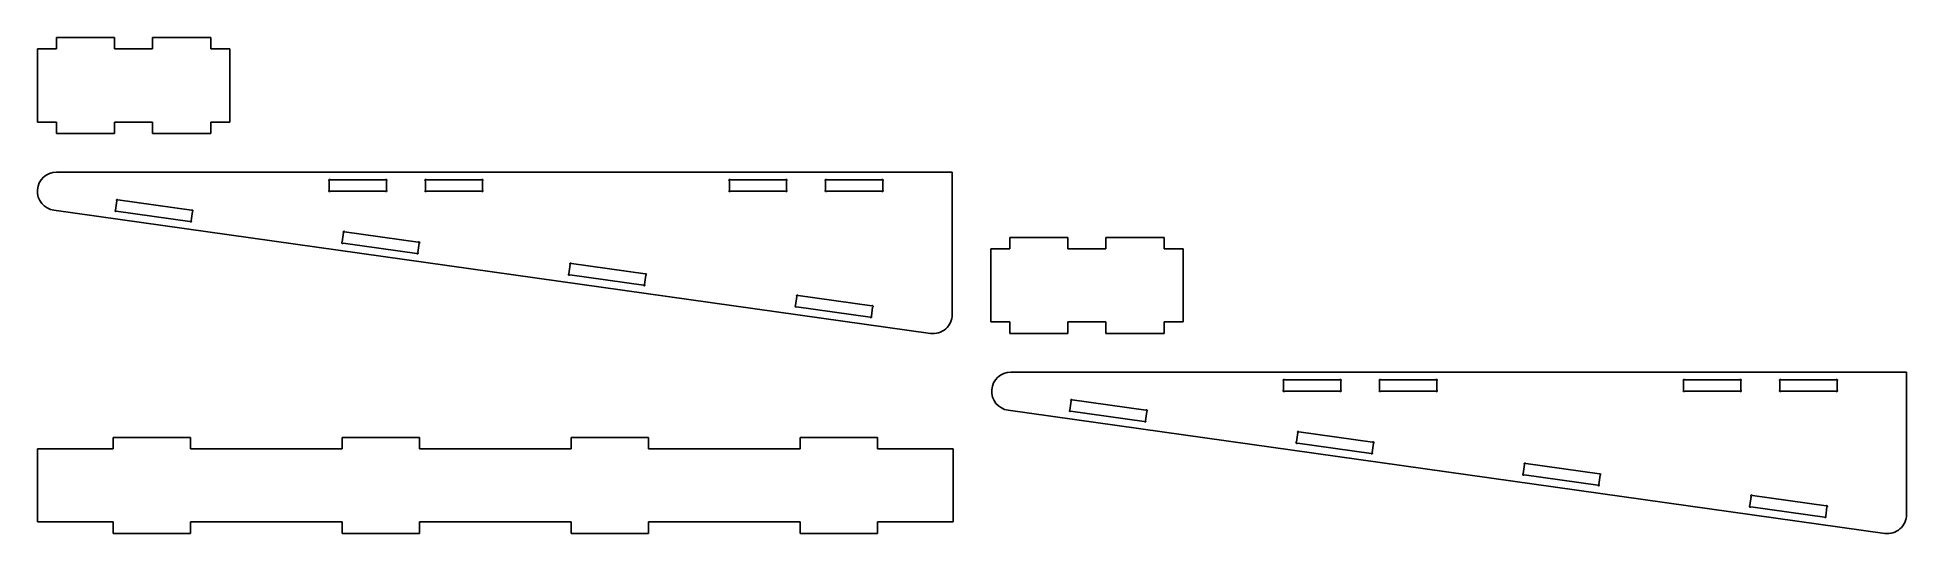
# Model space of a CAD drawing. Extents: x 0 to 486, y 0 to 129.
import ezdxf

# ---------------------------------------------------------------- set-up
doc = ezdxf.new("R2010")
doc.units = 0
for name, color, linetype in [('Shape2DView', 7, 'CONTINUOUS'), ('Shape2DView001', 7, 'CONTINUOUS'), ('Shape2DView002', 7, 'CONTINUOUS'), ('Shape2DView003', 7, 'CONTINUOUS'), ('Shape2DView004', 7, 'CONTINUOUS')]:
    doc.layers.add(name, color=color, linetype=linetype)

msp = doc.modelspace()

# ---------------------------------------------------------------- linework, layer by layer
at = {"layer": 'Shape2DView'}
for p, q in [((19.69, 25), (39.81, 25)), ((19.69, 22), (19.69, 25)), ((39.81, 22), (39.81, 25)), ((79.19, 25), (99.31, 25)), ((79.19, 22), (79.19, 25)), ((99.31, 22), (99.31, 25)), ((138.69, 25), (158.81, 25)), ((138.69, 22), (138.69, 25)), ((158.81, 22), (158.81, 25)), ((198.19, 25), (218.31, 25)), ((198.19, 22), (198.19, 25)), ((218.31, 22), (218.31, 25)), ((0, 22), (0, 3)), ((19.69, 22), (0, 22)), ((79.19, 22), (39.81, 22)), ((138.69, 22), (99.31, 22)), ((198.19, 22), (158.81, 22)), ((238, 22), (218.31, 22)), ((238, 22), (238, 3)), ((19.69, 3), (0, 3)), ((19.69, 3), (19.69, 0)), ((39.81, 0), (19.69, 0)), ((79.19, 3), (39.81, 3)), ((39.81, 3), (39.81, 0)), ((79.19, 3), (79.19, 0)), ((99.31, 0), (79.19, 0)), ((138.69, 3), (99.31, 3)), ((99.31, 3), (99.31, 0)), ((138.69, 3), (138.69, 0)), ((158.81, 0), (138.69, 0)), ((198.19, 3), (158.81, 3)), ((158.81, 3), (158.81, 0)), ((198.19, 3), (198.19, 0)), ((218.31, 0), (198.19, 0)), ((238, 3), (218.31, 3)), ((218.31, 3), (218.31, 0))]:
    msp.add_line(p, q, dxfattribs=at)
at = {"layer": 'Shape2DView001'}
for p, q in [((485.756, 41.9824), (252.995, 41.9824)), ((323.816, 37.2638), (323.816, 39.701)), ((324.088, 39.9724), (338.425, 39.9724)), ((338.696, 37.2638), (338.696, 39.701)), ((348.816, 37.2638), (348.816, 39.701)), ((349.088, 39.9724), (363.425, 39.9724)), ((363.696, 37.2638), (363.696, 39.701)), ((427.816, 37.2638), (427.816, 39.701)), ((428.088, 39.9724), (442.425, 39.9724)), ((442.696, 37.2638), (442.696, 39.701)), ((452.816, 37.2638), (452.816, 39.701)), ((453.088, 39.9724), (467.425, 39.9724)), ((467.696, 37.2638), (467.696, 39.701)), ((485.756, 41.9824), (485.756, 4.97261)), ((268.612, 34.5035), (268.273, 32.0899)), ((288.067, 32.0432), (268.918, 34.7344)), ((324.088, 36.9924), (338.425, 36.9924)), ((349.088, 36.9924), (363.425, 36.9924)), ((428.088, 36.9924), (442.425, 36.9924)), ((453.088, 36.9924), (467.425, 36.9924)), ((480.061, 0.02127), (252.299, 32.0311)), ((287.653, 29.0922), (268.504, 31.7834)), ((288.298, 31.7367), (287.959, 29.3232)), ((327.533, 26.2227), (327.194, 23.8091)), ((346.988, 23.7624), (327.839, 26.4536)), ((346.574, 20.8114), (327.424, 23.5026)), ((347.219, 23.4559), (346.88, 21.0424)), ((386.454, 17.9419), (386.114, 15.5283)), ((405.494, 12.5306), (386.345, 15.2218)), ((405.909, 15.4816), (386.76, 18.1728)), ((406.14, 15.1751), (405.801, 12.7616)), ((464.83, 7.2008), (445.681, 9.89203)), ((445.375, 9.66105), (445.035, 7.24754)), ((464.415, 4.2498), (445.266, 6.94103)), ((465.061, 6.89429), (464.722, 4.48078))]:
    msp.add_line(p, q, dxfattribs=at)
for centre, radius, start, end in [((252.995, 36.9824), 5, 90, -98), ((323.916, 39.8731), 0.19867, 90, -120), ((323.916, 39.8731), 0.19867, 30, 90), ((338.597, 39.8731), 0.19867, 90, 150), ((338.597, 39.8731), 0.19867, -60, 90), ((348.916, 39.8731), 0.19867, 90, -120), ((348.916, 39.8731), 0.19867, 30, 90), ((363.597, 39.8731), 0.19867, 90, 150), ((363.597, 39.8731), 0.19867, -60, 90), ((427.916, 39.8731), 0.19867, 90, -120), ((427.916, 39.8731), 0.19867, 30, 90), ((442.597, 39.8731), 0.19867, 90, 150), ((442.597, 39.8731), 0.19867, -60, 90), ((452.916, 39.8731), 0.19867, 90, -120), ((452.916, 39.8731), 0.19867, 30, 90), ((467.597, 39.8731), 0.19867, 90, 150), ((467.597, 39.8731), 0.19867, -60, 90), ((268.734, 34.66), 0.19867, 22, -128), ((323.916, 37.0918), 0.19867, 120, -30), ((338.597, 37.0918), 0.19867, -150, 60), ((348.916, 37.0918), 0.19867, 120, -30), ((363.597, 37.0918), 0.19867, -150, 60), ((427.916, 37.0918), 0.19867, 120, -30), ((442.597, 37.0918), 0.19867, -150, 60), ((452.916, 37.0918), 0.19867, 120, -30), ((467.597, 37.0918), 0.19867, -150, 60), ((268.347, 31.9057), 0.19867, 112, -98), ((268.347, 31.9057), 0.19867, -98, -38), ((287.837, 29.1666), 0.19867, -98, 52), ((288.224, 31.9209), 0.19867, -68, 142), ((287.837, 29.1666), 0.19867, -158, -98), ((327.655, 26.3792), 0.19867, 22, -128), ((327.268, 23.6249), 0.19867, 112, -98), ((327.268, 23.6249), 0.19867, -98, -38), ((346.758, 20.8858), 0.19867, -158, -98), ((346.758, 20.8858), 0.19867, -98, 52), ((347.145, 23.6401), 0.19867, -68, 142), ((386.189, 15.3441), 0.19867, 112, -98), ((386.189, 15.3441), 0.19867, -98, -38), ((386.576, 18.0984), 0.19867, 22, -128), ((406.066, 15.3593), 0.19867, -68, 142), ((405.679, 12.605), 0.19867, -158, -98), ((405.679, 12.605), 0.19867, -98, 52), ((445.497, 9.8176), 0.19867, 22, -128), ((445.11, 7.06334), 0.19867, 112, -98), ((445.11, 7.06334), 0.19867, -98, -38), ((464.987, 7.07849), 0.19867, -68, 142), ((480.756, 4.97261), 5, -98, 0), ((464.6, 4.32423), 0.19867, -158, -98), ((464.6, 4.32423), 0.19867, -98, 52)]:
    msp.add_arc(centre, radius, start, end, dxfattribs=at)
at = {"layer": 'Shape2DView002'}
for p, q in [((237.756, 93.9648), (4.99479, 93.9648)), ((237.756, 93.9648), (237.756, 56.955)), ((75.8164, 89.2462), (75.8164, 91.6835)), ((90.4251, 91.9548), (76.0878, 91.9548)), ((90.4251, 88.9748), (76.0878, 88.9748)), ((90.6964, 89.2462), (90.6964, 91.6835)), ((100.816, 89.2462), (100.816, 91.6835)), ((115.425, 91.9548), (101.088, 91.9548)), ((115.425, 88.9748), (101.088, 88.9748)), ((115.696, 89.2462), (115.696, 91.6835)), ((179.816, 89.2462), (179.816, 91.6835)), ((194.425, 91.9548), (180.088, 91.9548)), ((194.425, 88.9748), (180.088, 88.9748)), ((194.696, 89.2462), (194.696, 91.6835)), ((204.816, 89.2462), (204.816, 91.6835)), ((219.425, 91.9548), (205.088, 91.9548)), ((219.425, 88.9748), (205.088, 88.9748)), ((219.696, 89.2462), (219.696, 91.6835)), ((232.061, 52.0037), (4.29893, 84.0135)), ((20.6118, 86.4859), (20.2726, 84.0724)), ((20.5035, 83.7658), (39.6526, 81.0746)), ((20.9183, 86.7168), (40.0673, 84.0256)), ((40.2983, 83.7191), (39.9591, 81.3056)), ((79.5327, 78.2051), (79.1935, 75.7916)), ((79.8392, 78.436), (98.9883, 75.7448)), ((79.4245, 75.485), (98.5735, 72.7938)), ((99.2192, 75.4383), (98.8801, 73.0248)), ((138.454, 69.9243), (138.114, 67.5108)), ((138.76, 70.1552), (157.909, 67.464)), ((138.345, 67.2042), (157.494, 64.513)), ((158.14, 67.1575), (157.801, 64.744)), ((197.375, 61.6435), (197.035, 59.23)), ((197.266, 58.9234), (216.415, 56.2322)), ((197.681, 61.8744), (216.83, 59.1832)), ((217.061, 58.8767), (216.722, 56.4632))]:
    msp.add_line(p, q, dxfattribs=at)
for centre, radius, start, end in [((4.99479, 88.9648), 5, 90, -98), ((75.9158, 91.8555), 0.19867, 90, -120), ((75.9158, 89.0742), 0.19867, 120, -30), ((75.9158, 91.8555), 0.19867, 30, 90), ((90.5971, 91.8555), 0.19867, 90, 150), ((90.5971, 89.0742), 0.19867, -150, 60), ((90.5971, 91.8555), 0.19867, -60, 90), ((100.916, 91.8555), 0.19867, 90, -120), ((100.916, 89.0742), 0.19867, 120, -30), ((100.916, 91.8555), 0.19867, 30, 90), ((115.597, 91.8555), 0.19867, 90, 150), ((115.597, 89.0742), 0.19867, -150, 60), ((115.597, 91.8555), 0.19867, -60, 90), ((179.916, 91.8555), 0.19867, 90, -120), ((179.916, 89.0742), 0.19867, 120, -30), ((179.916, 91.8555), 0.19867, 30, 90), ((194.597, 91.8555), 0.19867, 90, 150), ((194.597, 89.0742), 0.19867, -150, 60), ((194.597, 91.8555), 0.19867, -60, 90), ((204.916, 91.8555), 0.19867, 90, -120), ((204.916, 89.0742), 0.19867, 120, -30), ((204.916, 91.8555), 0.19867, 30, 90), ((219.597, 91.8555), 0.19867, 90, 150), ((219.597, 89.0742), 0.19867, -150, 60), ((219.597, 91.8555), 0.19867, -60, 90), ((20.347, 83.8882), 0.19867, 112, -98), ((20.347, 83.8882), 0.19867, -98, -38), ((20.7341, 86.6424), 0.19867, 22, -128), ((40.2239, 83.9033), 0.19867, -68, 142), ((39.8368, 81.149), 0.19867, -158, -98), ((39.8368, 81.149), 0.19867, -98, 52), ((79.655, 78.3616), 0.19867, 22, -128), ((79.2679, 75.6074), 0.19867, 112, -98), ((79.2679, 75.6074), 0.19867, -98, -38), ((98.7577, 72.8682), 0.19867, -98, 52), ((99.1448, 75.6225), 0.19867, -68, 142), ((98.7577, 72.8682), 0.19867, -158, -98), ((138.576, 70.0808), 0.19867, 22, -128), ((138.189, 67.3266), 0.19867, 112, -98), ((138.189, 67.3266), 0.19867, -98, -38), ((157.679, 64.5874), 0.19867, -158, -98), ((157.679, 64.5874), 0.19867, -98, 52), ((158.066, 67.3417), 0.19867, -68, 142), ((197.11, 59.0458), 0.19867, 112, -98), ((197.11, 59.0458), 0.19867, -98, -38), ((197.497, 61.8), 0.19867, 22, -128), ((216.987, 59.0609), 0.19867, -68, 142), ((216.6, 56.3066), 0.19867, -158, -98), ((216.6, 56.3066), 0.19867, -98, 52), ((232.756, 56.955), 5, -98, 0)]:
    msp.add_arc(centre, radius, start, end, dxfattribs=at)
at = {"layer": 'Shape2DView003'}
for p, q in [((247.756, 54.9824), (247.756, 73.9824)), ((247.756, 73.9824), (252.696, 73.9824)), ((252.696, 73.9824), (252.696, 76.9824)), ((252.696, 76.9824), (267.816, 76.9824)), ((267.816, 73.9824), (267.816, 76.9824)), ((267.816, 73.9824), (277.696, 73.9824)), ((277.696, 73.9824), (277.696, 76.9824)), ((277.696, 76.9824), (292.816, 76.9824)), ((292.816, 73.9824), (292.816, 76.9824)), ((292.816, 73.9824), (297.756, 73.9824)), ((297.756, 54.9824), (297.756, 73.9824)), ((247.756, 54.9824), (252.696, 54.9824)), ((252.696, 54.9824), (252.696, 51.9824)), ((267.816, 54.9824), (267.816, 51.9824)), ((267.816, 54.9824), (277.696, 54.9824)), ((277.696, 54.9824), (277.696, 51.9824)), ((292.816, 54.9824), (297.756, 54.9824)), ((292.816, 54.9824), (292.816, 51.9824)), ((267.816, 51.9824), (252.696, 51.9824)), ((292.816, 51.9824), (277.696, 51.9824))]:
    msp.add_line(p, q, dxfattribs=at)
at = {"layer": 'Shape2DView004'}
for p, q in [((4.94, 125.965), (4.94, 128.965)), ((4.94, 128.965), (20.06, 128.965)), ((20.06, 125.965), (20.06, 128.965)), ((29.94, 125.965), (29.94, 128.965)), ((29.94, 128.965), (45.06, 128.965)), ((45.06, 125.965), (45.06, 128.965)), ((0, 106.965), (0, 125.965)), ((0, 125.965), (4.94, 125.965)), ((20.06, 125.965), (29.94, 125.965)), ((45.06, 125.965), (50, 125.965)), ((50, 106.965), (50, 125.965)), ((0, 106.965), (4.94, 106.965)), ((4.94, 106.965), (4.94, 103.965)), ((20.06, 106.965), (20.06, 103.965)), ((20.06, 106.965), (29.94, 106.965)), ((29.94, 106.965), (29.94, 103.965)), ((45.06, 106.965), (50, 106.965)), ((45.06, 106.965), (45.06, 103.965)), ((20.06, 103.965), (4.94, 103.965)), ((45.06, 103.965), (29.94, 103.965))]:
    msp.add_line(p, q, dxfattribs=at)

doc.saveas('drawing.dxf')
